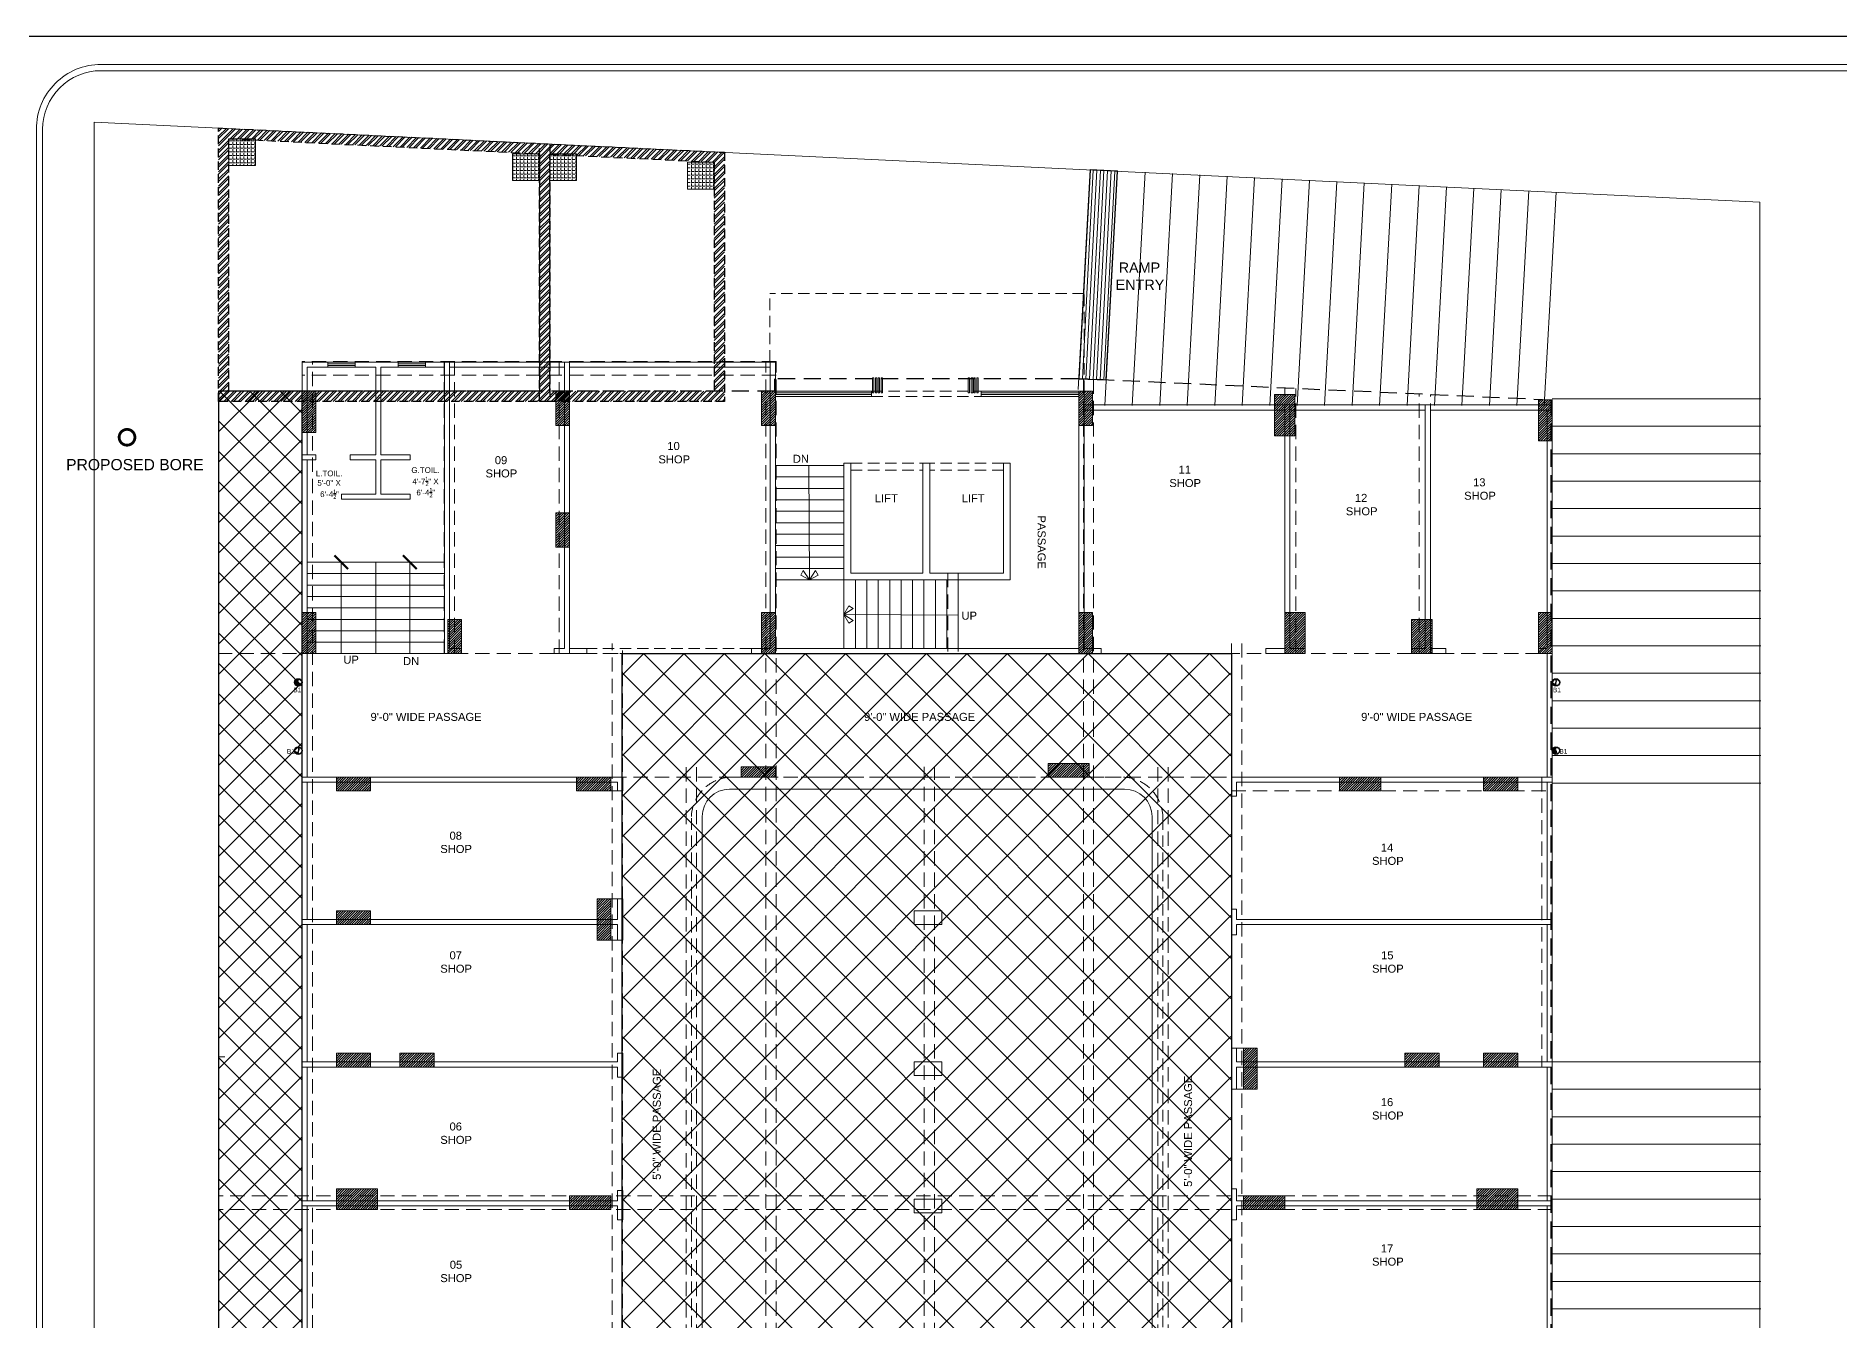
# Model space of a CAD drawing. Header units: inches. Extents: x 1807 to 67852, y 1160 to 20242.
# Drawn here: x 4913 to 6491, y 8929 to 10052 of the extents above; entities that cross this region are included whole.
import ezdxf

# ---------------------------------------------------------------- set-up
doc = ezdxf.new("R2010")
doc.units = ezdxf.units.IN
doc.header["$MEASUREMENT"] = 0
doc.linetypes.add('DASHED', pattern=[0.75, 0.5, -0.25])
doc.linetypes.add('DASHED2', pattern=[0.375, 0.25, -0.125])
doc.layers.get('0').update_dxf_attribs({"lineweight": 20})
for name, color, linetype, lineweight in [('02WINDOW & DOTTED', 8, 'Continuous', 20), ('4 upvc pip', 5, 'Continuous', 30), ('4 upvc pip hatch', 6, 'Continuous', 5), ('4. UPCV', 6, 'Continuous', 30), ('A-HATCH', 252, 'Continuous', 13), ('Beam', 8, 'DASHED2', 15), ('column_01', 7, 'Continuous', 18), ('DOTTED LINE', 1, 'DASHED2', 30), ('Dummy wall', 8, 'Continuous', 18), ('HATCH', 8, 'Continuous', 0), ('HOT LINE', 1, 'Continuous', 30), ('M.H.', 1, 'Continuous', 30), ('Nstair', 8, 'Continuous', 20), ('PLUMB', 7, 'Continuous', 15), ('PROJ.', 8, 'DASHED', 20), ('SHOP TEXT', 7, 'Continuous', 15), ('SUNK', 216, 'Continuous', 30), ('SUNK HTACH', 165, 'Continuous', 15), ('wall', 7, 'Continuous', 20)]:
    doc.layers.add(name, color=color, linetype=linetype, lineweight=lineweight)
doc.styles.add('Krupalu 1', font='arial.ttf')
doc.styles.add('SCALE_48', font='sylfaen.ttf', dxfattribs={"height": 5})
doc.dimstyles.new('SCALE_48', dxfattribs={"dimtxt": 5, "dimasz": 1, "dimexe": 1.5, "dimexo": 1.5, "dimgap": 0.09, "dimtad": 0, "dimzin": 0, "dimdsep": 46, "dimlunit": 4, "dimtxsty": 'SCALE_48', "dimblk": 'ARCHTICK', "dimcen": 0, "dimdle": 1.5, "dimclrd": 256, "dimclre": 256, "dimclrt": 7, "dimadec": 0, "dimazin": 0, "dimtfac": 1, "dimtofl": 0, "dimtmove": 1, "dimatfit": 0, "dimldrblk": 'ARCHTICK', "dimfxl": 1, "dimtolj": 1, "dimtzin": 0, "dimlwd": -1, "dimlwe": -1, "dimarcsym": 0})
pattern_1 = [(45, (0, 3875.8317), (-1.0606601718, 1.0606601718), [])]

# ---------------------------------------------------------------- blocks, each defined once
blk = doc.blocks.new('ETRYRY')
at = {"layer": 'HATCH'}
h = blk.add_hatch(dxfattribs=at)
h.set_pattern_fill('ANSI31', color=256, scale=12, style=0)
h.set_pattern_definition(pattern_1)
h.paths.add_polyline_path([(125028.7, -629836.9), (125028.7, -629872.9), (125016.7, -629872.9), (125016.7, -629836.9)])
h = blk.add_hatch(dxfattribs=at)
h.set_pattern_fill('ANSI31', color=256, scale=12, style=0)
h.set_pattern_definition(pattern_1)
h.paths.add_polyline_path([(125238.7, -629836.9), (125238.7, -629866.9), (125250.7, -629866.9), (125250.7, -629836.9)])
h = blk.add_hatch(dxfattribs=at)
h.set_pattern_fill('ANSI31', color=256, scale=12, style=0)
h.set_pattern_definition(pattern_1)
h.paths.add_polyline_path([(125418.7, -629836.9), (125418.7, -629866.9), (125430.7, -629866.9), (125430.7, -629836.9)])
h = blk.add_hatch(dxfattribs=at)
h.set_pattern_fill('ANSI31', color=256, scale=12, style=0)
h.set_pattern_definition(pattern_1)
h.paths.add_polyline_path([(125708.2, -629836.9), (125708.2, -629866.9), (125696.2, -629866.9), (125696.2, -629836.9)])
h = blk.add_hatch(dxfattribs=at)
h.set_pattern_fill('ANSI31', color=256, scale=12, style=0)
h.set_pattern_definition(pattern_1)
h.paths.add_polyline_path([(125867.2, -629839.9), (125867.2, -629875.9), (125885.2, -629875.9), (125885.2, -629839.9)])
h = blk.add_hatch(dxfattribs=at)
h.set_pattern_fill('ANSI31', color=256, scale=12, style=0)
h.set_pattern_definition(pattern_1)
h.paths.add_polyline_path([(126098.2, -629844.4), (126098.2, -629880.4), (126110.2, -629880.4), (126110.2, -629844.4)])
h = blk.add_hatch(dxfattribs=at)
h.set_pattern_fill('ANSI31', color=256, scale=12, style=0)
h.set_pattern_definition(pattern_1)
h.paths.add_polyline_path([(125238.7, -629973.4), (125238.7, -629943.4), (125250.7, -629943.4), (125250.7, -629973.4)])
h = blk.add_hatch(dxfattribs=at)
h.set_pattern_fill('ANSI31', color=256, scale=12, style=0)
h.set_pattern_definition(pattern_1)
h.paths.add_polyline_path([(125028.7, -630066.4), (125028.7, -630030.4), (125016.7, -630030.4), (125016.7, -630066.4)])
h = blk.add_hatch(dxfattribs=at)
h.set_pattern_fill('ANSI31', color=256, scale=12, style=0)
h.set_pattern_definition(pattern_1)
h.paths.add_polyline_path([(125144.2, -630066.4), (125144.2, -630036.4), (125156.2, -630036.4), (125156.2, -630066.4)])
h = blk.add_hatch(dxfattribs=at)
h.set_pattern_fill('ANSI31', color=256, scale=12, style=0)
h.set_pattern_definition(pattern_1)
h.paths.add_polyline_path([(125418.7, -630066.4), (125418.7, -630030.4), (125430.7, -630030.4), (125430.7, -630066.4)])
h = blk.add_hatch(dxfattribs=at)
h.set_pattern_fill('ANSI31', color=256, scale=12, style=0)
h.set_pattern_definition(pattern_1)
h.paths.add_polyline_path([(125708.2, -630066.4), (125708.2, -630030.4), (125696.2, -630030.4), (125696.2, -630066.4)])
h = blk.add_hatch(dxfattribs=at)
h.set_pattern_fill('ANSI31', color=256, scale=12, style=0)
h.set_pattern_definition(pattern_1)
h.paths.add_polyline_path([(125894.2, -630066.4), (125894.2, -630030.4), (125876.2, -630030.4), (125876.2, -630066.4)])
h = blk.add_hatch(dxfattribs=at)
h.set_pattern_fill('ANSI31', color=256, scale=12, style=0)
h.set_pattern_definition(pattern_1)
h.paths.add_polyline_path([(125987.2, -630066.4), (125987.2, -630036.4), (126005.2, -630036.4), (126005.2, -630066.4)])
h = blk.add_hatch(dxfattribs=at)
h.set_pattern_fill('ANSI31', color=256, scale=12, style=0)
h.set_pattern_definition(pattern_1)
h.paths.add_polyline_path([(126098.2, -630066.4), (126098.2, -630030.4), (126110.2, -630030.4), (126110.2, -630066.4)])
h = blk.add_hatch(dxfattribs=at)
h.set_pattern_fill('ANSI31', color=256, scale=12, style=0)
h.set_pattern_definition(pattern_1)
h.paths.add_polyline_path([(125430.7, -630165.4), (125400.7, -630165.4), (125400.7, -630174.4), (125430.7, -630174.4)])
h = blk.add_hatch(dxfattribs=at)
h.set_pattern_fill('ANSI31', color=256, scale=12, style=0)
h.set_pattern_definition(pattern_1)
h.paths.add_polyline_path([(125705.2, -630162.4), (125669.2, -630162.4), (125669.2, -630174.4), (125705.2, -630174.4)])
h = blk.add_hatch(dxfattribs=at)
h.set_pattern_fill('ANSI31', color=256, scale=12, style=0)
h.set_pattern_definition(pattern_1)
h.paths.add_polyline_path([(125046.7, -630186.4), (125076.7, -630186.4), (125076.7, -630174.4), (125046.7, -630174.4)])
h = blk.add_hatch(dxfattribs=at)
h.set_pattern_fill('ANSI31', color=256, scale=12, style=0)
h.set_pattern_definition(pattern_1)
h.paths.add_polyline_path([(125286.7, -630186.4), (125256.7, -630186.4), (125256.7, -630174.4), (125286.7, -630174.4)])
h = blk.add_hatch(dxfattribs=at)
h.set_pattern_fill('ANSI31', color=256, scale=12, style=0)
h.set_pattern_definition(pattern_1)
h.paths.add_polyline_path([(125924.2, -630186.4), (125960.2, -630186.4), (125960.2, -630174.4), (125924.2, -630174.4)])
h = blk.add_hatch(dxfattribs=at)
h.set_pattern_fill('ANSI31', color=256, scale=12, style=0)
h.set_pattern_definition(pattern_1)
h.paths.add_polyline_path([(126080.2, -630186.4), (126050.2, -630186.4), (126050.2, -630174.4), (126080.2, -630174.4)])
h = blk.add_hatch(dxfattribs=at)
h.set_pattern_fill('ANSI31', color=256, scale=12, style=0)
h.set_pattern_definition(pattern_1)
h.paths.add_polyline_path([(125046.7, -630291.4), (125076.7, -630291.4), (125076.7, -630303.4), (125046.7, -630303.4)])
h = blk.add_hatch(dxfattribs=at)
h.set_pattern_fill('ANSI31', color=256, scale=12, style=0)
h.set_pattern_definition(pattern_1)
h.paths.add_polyline_path([(125274.7, -630280.9), (125274.7, -630316.9), (125286.7, -630316.9), (125286.7, -630280.9)])
h = blk.add_hatch(dxfattribs=at)
h.set_pattern_fill('ANSI31', color=256, scale=12, style=0)
h.set_pattern_definition(pattern_1)
h.paths.add_polyline_path([(125046.7, -630415.9), (125076.7, -630415.9), (125076.7, -630427.9), (125046.7, -630427.9)])
h = blk.add_hatch(dxfattribs=at)
h.set_pattern_fill('ANSI31', color=256, scale=12, style=0)
h.set_pattern_definition(pattern_1)
h.paths.add_polyline_path([(125132.2, -630415.9), (125102.2, -630415.9), (125102.2, -630427.9), (125132.2, -630427.9)])
h = blk.add_hatch(dxfattribs=at)
h.set_pattern_fill('ANSI31', color=256, scale=12, style=0)
h.set_pattern_definition(pattern_1)
h.paths.add_polyline_path([(125852.2, -630411.4), (125852.2, -630447.4), (125840.2, -630447.4), (125840.2, -630411.4)])
h = blk.add_hatch(dxfattribs=at)
h.set_pattern_fill('ANSI31', color=256, scale=12, style=0)
h.set_pattern_definition(pattern_1)
h.paths.add_polyline_path([(125981.2, -630415.9), (126011.2, -630415.9), (126011.2, -630427.9), (125981.2, -630427.9)])
h = blk.add_hatch(dxfattribs=at)
h.set_pattern_fill('ANSI31', color=256, scale=12, style=0)
h.set_pattern_definition(pattern_1)
h.paths.add_polyline_path([(126080.2, -630415.9), (126050.2, -630415.9), (126050.2, -630427.9), (126080.2, -630427.9)])
h = blk.add_hatch(dxfattribs=at)
h.set_pattern_fill('ANSI31', color=256, scale=12, style=0)
h.set_pattern_definition(pattern_1)
h.paths.add_polyline_path([(125046.7, -630534.4), (125082.7, -630534.4), (125082.7, -630552.4), (125046.7, -630552.4)])
h = blk.add_hatch(dxfattribs=at)
h.set_pattern_fill('ANSI31', color=256, scale=12, style=0)
h.set_pattern_definition(pattern_1)
h.paths.add_polyline_path([(125286.7, -630540.4), (125250.7, -630540.4), (125250.7, -630552.4), (125286.7, -630552.4)])
h = blk.add_hatch(dxfattribs=at)
h.set_pattern_fill('ANSI31', color=256, scale=12, style=0)
h.set_pattern_definition(pattern_1)
h.paths.add_polyline_path([(125840.2, -630540.4), (125876.2, -630540.4), (125876.2, -630552.4), (125840.2, -630552.4)])
h = blk.add_hatch(dxfattribs=at)
h.set_pattern_fill('ANSI31', color=256, scale=12, style=0)
h.set_pattern_definition(pattern_1)
h.paths.add_polyline_path([(126080.2, -630534.4), (126044.2, -630534.4), (126044.2, -630552.4), (126080.2, -630552.4)])
at = {"layer": 'column_01'}
for points in [[(125028.7, -629836.9), (125028.7, -629872.9), (125016.7, -629872.9), (125016.7, -629836.9)], [(125238.7, -629836.9), (125238.7, -629866.9), (125250.7, -629866.9), (125250.7, -629836.9)], [(125418.7, -629836.9), (125418.7, -629866.9), (125430.7, -629866.9), (125430.7, -629836.9)], [(125708.2, -629836.9), (125708.2, -629866.9), (125696.2, -629866.9), (125696.2, -629836.9)], [(125867.2, -629839.9), (125867.2, -629875.9), (125885.2, -629875.9), (125885.2, -629839.9)], [(126098.2, -629844.4), (126098.2, -629880.4), (126110.2, -629880.4), (126110.2, -629844.4)], [(125238.7, -629973.4), (125238.7, -629943.4), (125250.7, -629943.4), (125250.7, -629973.4)], [(125028.7, -630066.4), (125028.7, -630030.4), (125016.7, -630030.4), (125016.7, -630066.4)], [(125144.2, -630066.4), (125144.2, -630036.4), (125156.2, -630036.4), (125156.2, -630066.4)], [(125418.7, -630066.4), (125418.7, -630030.4), (125430.7, -630030.4), (125430.7, -630066.4)], [(125708.2, -630066.4), (125708.2, -630030.4), (125696.2, -630030.4), (125696.2, -630066.4)], [(125894.2, -630066.4), (125894.2, -630030.4), (125876.2, -630030.4), (125876.2, -630066.4)], [(125987.2, -630066.4), (125987.2, -630036.4), (126005.2, -630036.4), (126005.2, -630066.4)], [(126098.2, -630066.4), (126098.2, -630030.4), (126110.2, -630030.4), (126110.2, -630066.4)], [(125430.7, -630165.4), (125400.7, -630165.4), (125400.7, -630174.4), (125430.7, -630174.4)], [(125705.2, -630162.4), (125669.2, -630162.4), (125669.2, -630174.4), (125705.2, -630174.4)], [(125046.7, -630186.4), (125076.7, -630186.4), (125076.7, -630174.4), (125046.7, -630174.4)], [(125286.7, -630186.4), (125256.7, -630186.4), (125256.7, -630174.4), (125286.7, -630174.4)], [(125924.2, -630186.4), (125960.2, -630186.4), (125960.2, -630174.4), (125924.2, -630174.4)], [(126080.2, -630186.4), (126050.2, -630186.4), (126050.2, -630174.4), (126080.2, -630174.4)], [(125046.7, -630291.4), (125076.7, -630291.4), (125076.7, -630303.4), (125046.7, -630303.4)], [(125274.7, -630280.9), (125274.7, -630316.9), (125286.7, -630316.9), (125286.7, -630280.9)], [(125046.7, -630415.9), (125076.7, -630415.9), (125076.7, -630427.9), (125046.7, -630427.9)], [(125132.2, -630415.9), (125102.2, -630415.9), (125102.2, -630427.9), (125132.2, -630427.9)], [(125852.2, -630411.4), (125852.2, -630447.4), (125840.2, -630447.4), (125840.2, -630411.4)], [(125981.2, -630415.9), (126011.2, -630415.9), (126011.2, -630427.9), (125981.2, -630427.9)], [(126080.2, -630415.9), (126050.2, -630415.9), (126050.2, -630427.9), (126080.2, -630427.9)], [(125046.7, -630534.4), (125082.7, -630534.4), (125082.7, -630552.4), (125046.7, -630552.4)], [(125286.7, -630540.4), (125250.7, -630540.4), (125250.7, -630552.4), (125286.7, -630552.4)], [(125840.2, -630540.4), (125876.2, -630540.4), (125876.2, -630552.4), (125840.2, -630552.4)], [(126080.2, -630534.4), (126044.2, -630534.4), (126044.2, -630552.4), (126080.2, -630552.4)]]:
    blk.add_lwpolyline(points, close=True, dxfattribs=at)
blk = doc.blocks.new('zw$5559')
at = {"layer": 'Beam', "linetype": 'DASHED2', "ltscale": 50}
for p, q in [((-480, -1374), (-480, 185)), ((-65.2, 185), (-480, 185)), ((-471, -1374), (-471, 185)), ((-355.7, -70.5), (-355.7, 185)), ((-346.7, -70.5), (-346.7, 185)), ((-255.2, -70.5), (-255.2, 185)), ((-246.2, -70.5), (-246.2, 185)), ((-74.2, -1324.5), (-74.2, 185)), ((-65.2, -1324.5), (-65.2, 185)), ((-65.2, 173), (-480, 173)), ((203.4, -1324.5), (203.4, 169.7)), ((212.4, -1324.5), (212.4, 169.3)), ((379.5, -70.5), (379.5, 161.8)), ((389.4, -70.5), (389.4, 161.3)), ((497.1, -70.5), (497.1, 156.5)), ((507, -70.5), (507, 156)), ((85, 0), (85, -70.5)), ((94, 0), (94, -70.5)), ((-208.8, -930), (-208.8, -61.5)), ((-199.8, -1374), (-199.8, -61.5)), ((333, -61.5), (333, -1374)), ((342, -61.5), (342, -930)), ((-553.5, -70.5), (613.5, -70.5)), ((-144, -1176), (-144, -169.5)), ((-135, -1176), (-135, -169.5)), ((64.3, -1324.5), (64.3, -169.5)), ((73.3, -1324.5), (73.3, -169.5)), ((268.5, -1176), (268.5, -169.5)), ((277.5, -1176), (277.5, -169.5)), ((-208.8, -178.5), (342, -178.5)), ((333, -178.5), (613.5, -178.5)), ((604.5, -178.5), (604.5, -432)), ((613.5, -178.5), (613.5, -432)), ((333, -190.5), (613.5, -190.5)), ((-547.5, -423), (-553.5, -423)), ((613.5, -544.5), (-553.5, -544.5)), ((613.5, -556.5), (-553.5, -556.5))]:
    blk.add_line(p, q, dxfattribs=at)

msp = doc.modelspace()

# ---------------------------------------------------------------- hatches: boundary and pattern name
h = msp.add_hatch()
h.set_pattern_fill('ANSI31', color=2, scale=25, angle=42, style=0)
h.set_pattern_definition([(87, (0, 284.351), (-3.1207173, 0.1635499), [])])
h.paths.add_polyline_path([(5835.4, 9935.2), (5825.4, 9752.6), (5849.4, 9751.5), (5859.4, 9934)])
at = {"layer": '4 upvc pip hatch', "ltscale": 10}
h = msp.add_hatch(dxfattribs=at)
h.set_pattern_fill('ANSI31', color=256, scale=3, style=0)
h.set_pattern_definition([(45, (-58541.904, -131239.00237), (-0.2651650429, 0.2651650429), [])])
edge = h.paths.add_edge_path()
edge.add_spline(control_points=[(5142.5, 9484), (5142.9, 9484.5), (5143.9, 9485.9), (5141.7, 9488), (5142.6, 9489.4), (5143, 9489.9)], knot_values=[0, 0, 0, 0, 1.259254, 3.09623, 4.348223, 4.348223, 4.348223, 4.348223], degree=3, periodic=0)
edge.add_arc((5142.7, 9487), 3, 83.262, 180)
edge.add_arc((5142.7, 9487), 3, 180, 265.9366)
h = msp.add_hatch(dxfattribs=at)
h.set_pattern_fill('ANSI31', color=256, scale=3, angle=180, style=0)
h.set_pattern_definition([(135, (69927.39074, -131239.00237), (0.2651650429, 0.2651650429), [])])
edge = h.paths.add_edge_path()
edge.add_spline(control_points=[(6243, 9484), (6242.6, 9484.5), (6241.6, 9485.9), (6243.8, 9488), (6242.8, 9489.4), (6242.4, 9489.9)], knot_values=[0, 0, 0, 0, 1.259254, 3.09623, 4.348223, 4.348223, 4.348223, 4.348223], degree=3, periodic=0)
edge.add_arc((6242.8, 9487), 3, 180, 276.738, ccw=False)
edge.add_arc((6242.8, 9487), 3, 94.0634, 180, ccw=False)
h = msp.add_hatch(dxfattribs=at)
h.set_pattern_fill('ANSI31', color=256, scale=3, style=0)
h.set_pattern_definition([(315, (-58541.90285, 150153.3406), (-0.2651650429, -0.2651650429), [])])
edge = h.paths.add_edge_path()
edge.add_spline(control_points=[(5142.5, 9430.4), (5142.9, 9429.8), (5143.9, 9428.4), (5141.7, 9426.4), (5142.6, 9425), (5143, 9424.4)], knot_values=[0, 0, 0, 0, 1.259254, 3.09623, 4.348223, 4.348223, 4.348223, 4.348223], degree=3, periodic=0)
edge.add_arc((5142.7, 9427.4), 3, 180, 276.738, ccw=False)
edge.add_arc((5142.7, 9427.4), 3, 94.0634, 180, ccw=False)
h = msp.add_hatch(dxfattribs=at)
h.set_pattern_fill('ANSI31', color=256, scale=3, angle=180, style=0)
h.set_pattern_definition([(225, (69927.39074, 150153.3406), (0.2651650429, -0.2651650429), [])])
edge = h.paths.add_edge_path()
edge.add_spline(control_points=[(6243, 9430.4), (6242.6, 9429.8), (6241.6, 9428.4), (6243.8, 9426.4), (6242.8, 9425), (6242.4, 9424.4)], knot_values=[0, 0, 0, 0, 1.259254, 3.09623, 4.348223, 4.348223, 4.348223, 4.348223], degree=3, periodic=0)
edge.add_arc((6242.8, 9427.4), 3, 83.262, 180)
edge.add_arc((6242.8, 9427.4), 3, 180, 265.9366)
at = {"layer": 'Dummy wall', "ltscale": 0.1}
h = msp.add_hatch(dxfattribs=at)
h.set_pattern_fill('ANSI32', color=256, scale=11.73913, style=0)
h.set_pattern_definition([(45, (-1466.155, 15733.533), (-3.112807, 3.112807), []), (45, (-1464.08, 15733.533), (-3.112807, 3.112807), [])])
h.paths.add_polyline_path([(5073, 9971.9), (5362.6, 9957.9), (5353.6, 9958.3), (5353.6, 9949.3), (5082, 9962.5), (5082, 9741.7), (5353.6, 9741.7), (5353.6, 9732.7), (5073, 9732.7)])
h.paths.add_polyline_path([(5362.6, 9957.9), (5515.6, 9950.6), (5515.6, 9732.7), (5362.6, 9732.7), (5362.6, 9741.7), (5506.6, 9741.7), (5506.6, 9942), (5362.6, 9948.9)])
h.paths.add_polyline_path([(5362.6, 9957.9), (5353.6, 9958.3), (5353.6, 9949.3), (5353.6, 9741.7), (5353.6, 9732.7), (5362.6, 9732.7), (5362.6, 9741.7), (5362.6, 9948.9), (5362.6, 9957.9)])
at = {"layer": 'HATCH', "ltscale": 0.1}
h = msp.add_hatch(dxfattribs=at)
h.set_pattern_fill('ANGLE', color=256, scale=11.73913, style=0)
h.set_pattern_definition([(0, (3212.9276, 5137.685), (0, 3.2282609), [2.347826, -0.8804348]), (90, (3212.9276, 5137.685), (-3.2282609, 0), [2.347826, -0.8804348])])
h.paths.add_polyline_path([(5082, 9962.5), (5105.4, 9962.5), (5105.4, 9939), (5082, 9939)])
h = msp.add_hatch(dxfattribs=at)
h.set_pattern_fill('ANGLE', color=256, scale=11.73913, style=0)
h.set_pattern_definition([(0, (3461.108, 5124.5693), (0, 3.2282609), [2.347826, -0.8804348]), (90, (3461.108, 5124.5693), (-3.2282609, 0), [2.347826, -0.8804348])])
h.paths.add_polyline_path([(5330.1, 9949.3), (5353.6, 9949.3), (5353.6, 9925.9), (5330.1, 9925.9)])
h = msp.add_hatch(dxfattribs=at)
h.set_pattern_fill('ANGLE', color=256, scale=11.73913, style=0)
h.set_pattern_definition([(0, (3493.586, 5124.5693), (0, 3.2282609), [2.347826, -0.8804348]), (90, (3493.586, 5124.5693), (-3.2282609, 0), [2.347826, -0.8804348])])
h.paths.add_polyline_path([(5362.6, 9949.3), (5386.1, 9949.3), (5386.1, 9925.9), (5362.6, 9925.9)])
h = msp.add_hatch(dxfattribs=at)
h.set_pattern_fill('ANGLE', color=256, scale=11.73913, style=0)
h.set_pattern_definition([(0, (3614.108, 5117.2146), (0, 3.2282609), [2.347826, -0.8804348]), (90, (3614.108, 5117.2146), (-3.2282609, 0), [2.347826, -0.8804348])])
h.paths.add_polyline_path([(5483.1, 9942), (5506.6, 9942), (5506.6, 9918.5), (5483.1, 9918.5)])
at = {"layer": 'SUNK HTACH', "ltscale": 10}
h = msp.add_hatch(dxfattribs=at)
h.set_pattern_fill('ANSI37', color=1, scale=150, style=0)
h.set_pattern_definition([(45, (0, 284.351), (-13.258252, 13.258252), []), (135, (0, 284.351), (-13.258252, -13.258252), [])])
h.paths.add_polyline_path([(5146, 9741.7), (5073, 9741.7), (5073, 8258.2), (5146, 8258.2)])
h = msp.add_hatch(dxfattribs=at)
h.set_pattern_fill('ANSI37', color=256, scale=200, style=0)
h.set_pattern_definition([(45, (0, 284.35), (-17.67767, 17.67767), []), (135, (0, 284.35), (-17.67767, -17.67767), [])])
h.paths.add_polyline_path([(5958.2, 9512.2), (5425.7, 9512.2), (5426.5, 8418.7), (5496, 8418.7), (5496.1, 8258.2), (5889.1, 8258.2), (5889.1, 8418.7), (5959, 8418.7)])

# ---------------------------------------------------------------- linework, layer by layer
at = {"ltscale": 0.1}
for points in [[(5082, 9962.5), (5105.4, 9962.5), (5105.4, 9939), (5082, 9939)], [(5330.1, 9949.3), (5353.6, 9949.3), (5353.6, 9925.9), (5330.1, 9925.9)], [(5362.6, 9949.3), (5386.1, 9949.3), (5386.1, 9925.9), (5362.6, 9925.9)], [(5483.1, 9942), (5506.6, 9942), (5506.6, 9918.5), (5483.1, 9918.5)]]:
    msp.add_lwpolyline(points, close=True, dxfattribs=at)
at = {"layer": '02WINDOW & DOTTED'}
for p, q in [((5824.8, 9743.2), (5835.4, 9935.6)), ((5848.2, 9729.2), (5859.4, 9934.4)), ((5872.2, 9729.2), (5883.4, 9933.2)), ((5896.3, 9729.2), (5907.3, 9932.1)), ((5920.3, 9729.2), (5931.3, 9930.9)), ((5944.3, 9729.2), (5955.3, 9929.7)), ((5968.3, 9729.2), (5979.2, 9928.6)), ((5992.4, 9729.2), (6003.2, 9927.4)), ((6016.4, 9729.2), (6027.2, 9926.2)), ((6040.4, 9729.2), (6051.2, 9925.1)), ((6064.5, 9729.2), (6075.1, 9923.9)), ((6088.5, 9729.2), (6099.1, 9922.7)), ((6112.5, 9729.2), (6123.1, 9921.6)), ((6136.5, 9729.2), (6147.1, 9920.4)), ((6160.6, 9729.2), (6171, 9919.2)), ((6184.6, 9729.2), (6195, 9918.1)), ((6208.6, 9729.2), (6219, 9916.9)), ((6232.6, 9729.2), (6242.9, 9915.7)), ((6239.5, 9735), (6422.1, 9735)), ((6239.5, 9711), (6422.1, 9711)), ((6239.5, 9687), (6422, 9687)), ((6422, 9687), (6422.1, 9687)), ((6239.5, 9663), (6422, 9663)), ((6422, 9663), (6422.1, 9663)), ((6239.5, 9639), (6422, 9639)), ((6422, 9639), (6422.1, 9639)), ((6239.5, 9615), (6422, 9615)), ((6422, 9615), (6422.1, 9615)), ((6239.5, 9591), (6422, 9591)), ((6422, 9591), (6422.1, 9591)), ((6239.5, 9567), (6422, 9567)), ((6422, 9567), (6422.1, 9567)), ((6239.5, 9543), (6422, 9543)), ((6422, 9543), (6422.1, 9543)), ((6239.5, 9519), (6421.9, 9519)), ((6421.9, 9519), (6422.1, 9519)), ((6239.5, 9495), (6422.1, 9495)), ((6239.5, 9471), (6422.1, 9471)), ((6239.5, 9447), (6422.1, 9447)), ((6239.5, 9423), (6422.1, 9423)), ((6239.5, 9399), (6422.1, 9399)), ((6239.5, 9155.2), (6422.1, 9155.2)), ((6239.5, 9131.2), (6422.1, 9131.2)), ((6239.5, 9107.2), (6422.1, 9107.2)), ((6239.5, 9083.2), (6422.1, 9083.2)), ((6239.5, 9059.2), (6422.1, 9059.2)), ((6239.5, 9035.2), (6422.1, 9035.2)), ((6239.5, 9011.2), (6422.1, 9011.2)), ((6239.5, 8987.2), (6422.1, 8987.2)), ((6239.5, 8963.2), (6422.1, 8963.2)), ((6239.5, 8939.2), (6422.1, 8939.2))]:
    msp.add_line(p, q, dxfattribs=at)
at = {"layer": '02WINDOW & DOTTED', "ltscale": 20}
for p, q in [((5168.5, 9767.2), (5192.5, 9767.2)), ((5230, 9767.2), (5254, 9767.2)), ((5168.5, 9765.7), (5192.5, 9765.7)), ((5168.5, 9764.2), (5192.5, 9764.2)), ((5168.5, 9762.7), (5192.5, 9762.7)), ((5230, 9765.7), (5254, 9765.7)), ((5230, 9764.2), (5254, 9764.2)), ((5230, 9762.7), (5254, 9762.7)), ((5560, 9741.7), (5644, 9741.7)), ((5560, 9740.2), (5644, 9740.2)), ((5560, 9738.7), (5644, 9738.7)), ((5560, 9737.2), (5644, 9737.2)), ((5740, 9741.7), (5825.5, 9741.7)), ((5740, 9740.2), (5825.5, 9740.2)), ((5740, 9738.7), (5825.5, 9738.7)), ((5740, 9737.2), (5825.5, 9737.2))]:
    msp.add_line(p, q, dxfattribs=at)
at = {"layer": '02WINDOW & DOTTED', "linetype": 'DASHED', "ltscale": 20}
for p, q in [((5644, 9741.7), (5740, 9741.7)), ((5644, 9737.2), (5740, 9737.2)), ((5626, 9678.7), (5689, 9678.7)), ((5626, 9672.7), (5689, 9672.7)), ((5759.5, 9678.7), (5695, 9678.7)), ((5759.5, 9672.7), (5695, 9672.7)), ((5539, 9516.7), (5395, 9516.7)), ((5539, 9512.2), (5395, 9512.2)), ((5522.5, 9404.2), (5863, 9404.2)), ((5486.5, 9368.2), (5486.5, 8378.2)), ((5899, 9368.2), (5899, 8378.2))]:
    msp.add_line(p, q, dxfattribs=at)
at = {"layer": '02WINDOW & DOTTED', "ltscale": 20}
for points in [[(5645, 9740.4), (5646.2, 9740.4), (5646.2, 9753.5), (5645, 9753.5)], [(5647.7, 9740.4), (5648.8, 9740.4), (5648.8, 9753.5), (5647.7, 9753.5)], [(5649.9, 9740.4), (5651, 9740.4), (5651, 9753.5), (5649.9, 9753.5)], [(5652.6, 9740.4), (5653.8, 9740.4), (5653.8, 9753.5), (5652.6, 9753.5)], [(5729.9, 9740.4), (5728.7, 9740.4), (5728.7, 9753.5), (5729.9, 9753.5)], [(5732.6, 9740.4), (5731.4, 9740.4), (5731.4, 9753.5), (5732.6, 9753.5)], [(5734.8, 9740.4), (5733.6, 9740.4), (5733.6, 9753.5), (5734.8, 9753.5)], [(5737.5, 9740.4), (5736.3, 9740.4), (5736.3, 9753.5), (5737.5, 9753.5)]]:
    msp.add_lwpolyline(points, close=True, dxfattribs=at)
at = {"layer": '02WINDOW & DOTTED', "linetype": 'DASHED', "ltscale": 20}
for centre, start, end in [((5522.5, 9368.2), 90, 180), ((5863, 9368.2), 0, 90)]:
    msp.add_arc(centre, 36, start, end, dxfattribs=at)
at = {"layer": '4 upvc pip'}
msp.add_lwpolyline([(4888.8, 10052.2), (8084.2, 10052.2), (8084.2, 7792.9), (4888.8, 7792.9)], close=True, dxfattribs=at)
at = {"layer": '4. UPCV', "ltscale": 10}
for centre, radius in [((5142.7, 9487), 3.3), ((5142.7, 9487), 3), ((6242.8, 9487), 3.3), ((6242.8, 9487), 3), ((5142.7, 9427.4), 3.3), ((5142.7, 9427.4), 3), ((6242.8, 9427.4), 3.3), ((6242.8, 9427.4), 3)]:
    msp.add_circle(centre, radius, dxfattribs=at)
for points in [[(5142.5, 9484), (5142.9, 9484.5), (5143.9, 9485.9), (5141.7, 9488), (5142.6, 9489.4), (5143, 9489.9)], [(6243, 9484), (6242.6, 9484.5), (6241.6, 9485.9), (6243.8, 9488), (6242.8, 9489.4), (6242.4, 9489.9)], [(5142.5, 9430.4), (5142.9, 9429.8), (5143.9, 9428.4), (5141.7, 9426.4), (5142.6, 9425), (5143, 9424.4)], [(6243, 9430.4), (6242.6, 9429.8), (6241.6, 9428.4), (6243.8, 9426.4), (6242.8, 9425), (6242.4, 9424.4)]]:
    msp.add_open_spline(points, degree=3, knots=[0, 0, 0, 0, 1.888881, 4.644345, 6.522333, 6.522333, 6.522333, 6.522333], dxfattribs=at)
at = {"layer": 'A-HATCH'}
for points in [[(7997.5, 10027.5), (4970.2, 10027.5, 0.414214), (4913.6, 9970.9), (4913.6, 7879.6, 0.414214), (4975.5, 7817.7), (7993.4, 7817.7, 0.414214), (8059.4, 7883.7), (8059.4, 9965.6, 0.414214)], [(7997.5, 10022), (4970.2, 10022, 0.414214), (4919.1, 9970.9), (4919.1, 7879.6, 0.414214), (4975.5, 7823.2), (7993.4, 7823.2, 0.414214), (8053.9, 7883.7), (8053.9, 9965.6, 0.414214)]]:
    msp.add_lwpolyline(points, format="xyb", close=True, dxfattribs=at)
at = {"layer": 'DOTTED LINE', "ltscale": 30}
for points in [[(5073, 9971.9), (5362.6, 9957.9), (5362.6, 9732.7), (5073, 9732.7)], [(5082, 9962.5), (5353.6, 9949.3), (5353.6, 9741.7), (5082, 9741.7)], [(5353.6, 9958.3), (5515.6, 9950.6), (5515.6, 9732.7), (5353.6, 9732.7)], [(5362.6, 9948.9), (5506.6, 9942), (5506.6, 9741.7), (5362.6, 9741.7)]]:
    msp.add_lwpolyline(points, close=True, dxfattribs=at)
at = {"layer": 'HOT LINE', "color": 1}
msp.add_lwpolyline([(5835.4, 9935.2), (5825.4, 9752.6), (5849.4, 9751.5), (5859.4, 9934)], close=True, dxfattribs=at)
at = {"layer": 'HOT LINE', "linetype": 'DASHED', "ltscale": 30}
msp.add_lwpolyline([(6238.8, 8258.2), (6238.5, 9733.9), (5824.8, 9752.6), (5559.3, 9752.6), (5559.3, 9741.7), (5073, 9741.7), (5073, 8258.2), (6238.8, 8258.2)], dxfattribs=at)
msp.add_lwpolyline([(6238.8, 8258.2), (6238.5, 9733.9), (5824.8, 9752.6), (5559.3, 9752.6), (5559.3, 9741.7), (5073, 9741.7), (5073, 8258.2), (6238.8, 8258.2)], dxfattribs=at)
at = {"layer": 'M.H.', "const_width": 2.44}
msp.add_lwpolyline([(4986, 9701.4, 1), (4999.8, 9701.4, 1)], format="xyb", close=True, dxfattribs=at)
at = {"layer": 'Nstair', "ltscale": 10}
for p, q in [((5620, 9676.7), (5560, 9676.7)), ((5589.2, 9676.7), (5589.8, 9576.7)), ((5620, 9666.7), (5560, 9666.7)), ((5620, 9656.7), (5560, 9656.7)), ((5620, 9646.7), (5560, 9646.7)), ((5620, 9636.7), (5560, 9636.7)), ((5620, 9626.7), (5560, 9626.7)), ((5620, 9616.7), (5560, 9616.7)), ((5620, 9606.7), (5560, 9606.7)), ((5620, 9596.7), (5560, 9596.7)), ((5620, 9586.7), (5560, 9586.7)), ((5620, 9576.7), (5560, 9576.7)), ((5620, 9576.7), (5620, 9516.7)), ((5630, 9576.7), (5630, 9516.7)), ((5640, 9576.7), (5640, 9516.7)), ((5650, 9576.7), (5650, 9516.7)), ((5660, 9576.7), (5660, 9516.7)), ((5670, 9576.7), (5670, 9516.7)), ((5680, 9576.7), (5680, 9516.7)), ((5690, 9576.7), (5690, 9516.7)), ((5700, 9576.7), (5700, 9516.7)), ((5710, 9576.7), (5710, 9516.7)), ((5720, 9576.7), (5720, 9516.7)), ((5720, 9545.9), (5620, 9546.4))]:
    msp.add_line(p, q, dxfattribs=at)
at = {"layer": 'Nstair'}
for p, q in [((5270.5, 9592.2), (5150.5, 9592.2)), ((5270.5, 9582.2), (5150.5, 9582.2)), ((5210.5, 9512.2), (5210.5, 9592.2)), ((5270.5, 9572.2), (5150.5, 9572.2)), ((5270.5, 9562.2), (5150.5, 9562.2)), ((5270.5, 9552.2), (5150.5, 9552.2)), ((5270.5, 9542.2), (5150.5, 9542.2)), ((5270.5, 9532.2), (5150.5, 9532.2)), ((5270.5, 9522.2), (5150.5, 9522.2)), ((5270.5, 9512.2), (5150.5, 9512.2))]:
    msp.add_line(p, q, dxfattribs=at)
at = {"layer": 'Nstair', "linetype": 'ByBlock', "ltscale": 10}
for p, q in [((5520, 9393.7), (5865.5, 9393.7)), ((5496, 9369.7), (5496, 8208.2)), ((5889.5, 8208.2), (5889.5, 9369.7))]:
    msp.add_line(p, q, dxfattribs=at)
at = {"layer": 'Nstair', "ltscale": 10}
for points in [[(5589.8, 9576.7), (5582.2, 9580.9), (5584.4, 9584.8)], [(5597.3, 9580.9), (5595.1, 9584.8), (5589.8, 9576.7)], [(5624.2, 9554), (5628.1, 9551.8), (5620, 9546.5)], [(5624.2, 9538.9), (5628.1, 9541.1), (5620, 9546.5)]]:
    msp.add_lwpolyline(points, close=True, dxfattribs=at)
at = {"layer": 'Nstair', "linetype": 'ByBlock', "ltscale": 10}
for centre, start, end in [((5520, 9369.7), 90, 180), ((5865.5, 9369.7), 0, 90)]:
    msp.add_arc(centre, 24, start, end, dxfattribs=at)
at = {"layer": 'PROJ.', "ltscale": 20}
for p, q in [((5830, 9827.2), (5555.3, 9827.2)), ((5555.3, 9767.7), (5555.3, 9827.2)), ((5830, 9741.2), (5830, 9827.2))]:
    msp.add_line(p, q, dxfattribs=at)
at = {"layer": 'SHOP TEXT', "ltscale": 0.1}
for p, q in [((5254.1, 9662.8), (5256.4, 9662.8)), ((5173.4, 9651.6), (5175.7, 9651.6)), ((5257.6, 9653.1), (5259.9, 9653.1))]:
    msp.add_line(p, q, dxfattribs=at)
at = {"layer": 'SUNK'}
msp.add_lwpolyline([(5146, 9741.7), (5073, 9741.7), (5073, 8258.2), (5146, 8258.2)], close=True, dxfattribs=at)
msp.add_lwpolyline([(5426.1, 8258.2), (5426.1, 9512.2), (5959, 9512.2), (5959, 8258.2), (5898.1, 8258.2), (5898.1, 8258.2), (5903.5, 8258.2), (5903.5, 8258.2), (5482, 8258.2), (5482, 8258.2), (5487.1, 8258.2), (5487.1, 8258.2), (5426.1, 8258.2)], dxfattribs=at)
at = {"layer": 'wall'}
for p, q in [((5146, 9767.2), (5168.5, 9767.2)), ((5146, 9767.2), (5146, 8160.7)), ((5168.5, 9762.7), (5168.5, 9767.2)), ((5192.5, 9767.2), (5230, 9767.2)), ((5192.5, 9762.7), (5192.5, 9767.2)), ((5230, 9762.7), (5230, 9767.2)), ((5254, 9767.2), (5560, 9767.2)), ((5254, 9762.7), (5254, 9767.2)), ((5270.5, 9512.2), (5270.5, 9767.2)), ((5275, 9516.7), (5275, 9767.2)), ((5375.5, 9516.7), (5375.5, 9767.2)), ((5380, 9516.7), (5380, 9767.2)), ((5555.5, 9516.7), (5555.5, 9767.2)), ((5560, 9512.2), (5560, 9767.2)), ((5150.5, 9762.7), (5168.5, 9762.7)), ((5150.5, 9762.7), (5150.5, 9686.2)), ((5192.5, 9762.7), (5210.5, 9762.7)), ((5210.5, 9686.2), (5210.5, 9762.7)), ((5215, 9762.7), (5230, 9762.7)), ((5215, 9686.2), (5215, 9762.7)), ((5254, 9762.7), (5270.5, 9762.7)), ((5275, 9762.7), (5375.5, 9762.7)), ((5380, 9762.7), (5555.5, 9762.7)), ((5644, 9737.2), (5644, 9741.7)), ((5740, 9737.2), (5740, 9741.7)), ((5825.5, 9512.2), (5825.5, 9741.7)), ((5825.5, 9741.7), (5830, 9741.7)), ((5830, 9516.7), (5830, 9741.7)), ((5830, 9729.7), (6239.5, 9729.7)), ((5830, 9725.2), (6005.5, 9725.2)), ((6005.5, 9516.7), (6005.5, 9729.7)), ((6010, 9516.7), (6010, 9729.7)), ((6010, 9725.2), (6128.5, 9725.2)), ((6128.5, 9516.7), (6128.5, 9729.7)), ((6133, 9516.7), (6133, 9729.7)), ((6133, 9725.2), (6239.5, 9725.2)), ((6235, 9729.7), (6235, 9729.7)), ((6235, 9725.2), (6235, 9516.7)), ((6239.5, 9729.7), (6239.5, 8160.7)), ((5146, 9686.2), (5158, 9686.2)), ((5146, 9681.7), (5158, 9681.7)), ((5150.5, 9681.7), (5150.5, 9404.2)), ((5158, 9686.2), (5158, 9681.7)), ((5188, 9686.2), (5210.5, 9686.2)), ((5188, 9686.2), (5188, 9681.7)), ((5188, 9681.7), (5210.5, 9681.7)), ((5210.5, 9651.7), (5210.5, 9681.7)), ((5215, 9686.2), (5240.5, 9686.2)), ((5215, 9681.7), (5240.5, 9681.7)), ((5215, 9651.7), (5215, 9681.7)), ((5240.5, 9681.7), (5240.5, 9686.2)), ((5620, 9576.7), (5620, 9678.7)), ((5620, 9678.7), (5626, 9678.7)), ((5626, 9678.7), (5626, 9582.7)), ((5689, 9582.7), (5689, 9678.7)), ((5689, 9678.7), (5695, 9678.7)), ((5695, 9678.7), (5689, 9678.7)), ((5689, 9678.7), (5689, 9582.7)), ((5695, 9678.7), (5695, 9582.7)), ((5695, 9582.7), (5695, 9678.7)), ((5765.5, 9678.7), (5759.5, 9678.7)), ((5759.5, 9678.7), (5759.5, 9582.7)), ((5765.5, 9576.7), (5765.5, 9678.7)), ((5180.5, 9651.7), (5210.5, 9651.7)), ((5180.5, 9651.7), (5180.5, 9647.2)), ((5180.5, 9647.2), (5240.5, 9647.2)), ((5215, 9651.7), (5240.5, 9651.7)), ((5240.5, 9647.2), (5240.5, 9651.7)), ((5626, 9582.7), (5689, 9582.7)), ((5759.5, 9582.7), (5695, 9582.7)), ((5695, 9576.7), (5620, 9576.7)), ((5689, 9576.7), (5765.5, 9576.7)), ((5275, 9516.7), (5285.5, 9516.7)), ((5285.5, 9516.7), (5285.5, 9512.2)), ((5366.5, 9516.7), (5375.5, 9516.7)), ((5366.5, 9512.2), (5366.5, 9516.7)), ((5380, 9516.7), (5395, 9516.7)), ((5395, 9512.2), (5395, 9516.7)), ((5539, 9516.7), (5555.5, 9516.7)), ((5539, 9512.2), (5539, 9516.7)), ((5560, 9516.7), (5825.5, 9516.7)), ((5830, 9516.7), (5845, 9516.7)), ((5845, 9512.2), (5845, 9516.7)), ((5989, 9516.7), (6005.5, 9516.7)), ((5989, 9512.2), (5989, 9516.7)), ((6010, 9516.7), (6023.5, 9516.7)), ((6023.5, 9516.7), (6023.5, 9512.2)), ((6116.5, 9516.7), (6128.5, 9516.7)), ((6116.5, 9512.2), (6116.5, 9516.7)), ((6133, 9516.7), (6146.5, 9516.7)), ((6146.5, 9512.2), (6146.5, 9516.7)), ((6227.5, 9516.7), (6235, 9516.7)), ((6227.5, 9516.7), (6227.5, 9512.2)), ((5270.5, 9512.2), (5285.5, 9512.2)), ((5366.5, 9512.2), (5395, 9512.2)), ((5539, 9512.2), (5845, 9512.2)), ((5989, 9512.2), (6023.5, 9512.2)), ((6116.5, 9512.2), (6146.5, 9512.2)), ((6227.5, 9512.2), (6239.5, 9512.2)), ((6235, 9512.2), (6235, 9404.2)), ((5146, 9404.2), (5426.5, 9404.2)), ((5426.5, 9404.2), (5426.5, 9392.2)), ((5959, 9404.2), (6239.5, 9404.2)), ((5959, 9404.2), (5959, 9387.7)), ((5146, 9399.7), (5422, 9399.7)), ((5150.5, 9399.7), (5150.5, 9279.7)), ((5422, 9392.2), (5416, 9392.2)), ((5422, 9399.7), (5422, 9392.2)), ((5422, 9392.2), (5426.5, 9392.2)), ((5963.5, 9399.7), (6239.5, 9399.7)), ((5963.5, 9399.7), (5963.5, 9387.7)), ((6235, 9399.7), (6235, 9279.7)), ((5959, 9387.7), (5963.5, 9387.7)), ((5416, 9297.7), (5426.5, 9297.7)), ((5422, 9297.7), (5422, 9279.7)), ((5426.5, 9297.7), (5426.5, 9261.7)), ((5146, 9279.7), (5422, 9279.7)), ((5959, 9288.7), (5963.5, 9288.7)), ((5959, 9288.7), (5959, 9266.2)), ((5963.5, 9288.7), (5963.5, 9279.7)), ((5963.5, 9279.7), (6239.5, 9279.7)), ((5146, 9275.2), (5422, 9275.2)), ((5150.5, 9275.2), (5150.5, 9155.2)), ((5422, 9275.2), (5422, 9261.7)), ((5959, 9266.2), (5963.5, 9266.2)), ((5963.5, 9275.2), (6239.5, 9275.2)), ((5963.5, 9275.2), (5963.5, 9266.2)), ((6235, 9275.2), (6235, 9155.2)), ((5416, 9261.7), (5426.5, 9261.7)), ((5959, 9167.2), (5959, 9131.2)), ((5969.5, 9167.2), (5959, 9167.2)), ((5963.5, 9167.2), (5963.5, 9155.2)), ((5146, 9155.2), (5422, 9155.2)), ((5422, 9162.7), (5422, 9155.2)), ((5422, 9162.7), (5426.5, 9162.7)), ((5426.5, 9162.7), (5426.5, 9141.7)), ((5963.5, 9155.2), (6239.5, 9155.2)), ((5146, 9150.7), (5422, 9150.7)), ((5150.5, 9150.7), (5150.5, 9033.7)), ((5422, 9150.7), (5422, 9141.7)), ((5422, 9141.7), (5426.5, 9141.7)), ((5963.5, 9150.7), (6239.5, 9150.7)), ((5963.5, 9150.7), (5963.5, 9131.2)), ((6235, 9150.7), (6235, 9033.7)), ((5969.5, 9131.2), (5959, 9131.2)), ((5422, 9042.7), (5422, 9033.7)), ((5422, 9042.7), (5426.5, 9042.7)), ((5426.5, 9042.7), (5426.5, 9017.2)), ((5959, 9044.2), (5963.5, 9044.2)), ((5959, 9044.2), (5959, 9017.2)), ((5963.5, 9044.2), (5963.5, 9033.7)), ((5146, 9033.7), (5422, 9033.7)), ((5146, 9029.2), (5422, 9029.2)), ((5150.5, 9029.2), (5150.5, 8907.7)), ((5422, 9029.2), (5422, 9017.2)), ((5963.5, 9033.7), (6239.5, 9033.7)), ((5963.5, 9029.2), (6239.5, 9029.2)), ((5963.5, 9029.2), (5963.5, 9017.2)), ((6235, 9029.2), (6235, 8907.7)), ((5422, 9017.2), (5426.5, 9017.2)), ((5959, 9017.2), (5963.5, 9017.2))]:
    msp.add_line(p, q, dxfattribs=at)
for points in [[(6421, 9907.1), (4964.2, 9977.1), (4964.2, 7876.3), (6421, 7875.6)], [(5681.5, 9287.2), (5705.5, 9287.2), (5705.5, 9275.2), (5681.5, 9275.2)], [(5681.5, 9155.2), (5705.5, 9155.2), (5705.5, 9143.2), (5681.5, 9143.2)], [(5681.5, 9035.2), (5705.5, 9035.2), (5705.5, 9023.2), (5681.5, 9023.2)]]:
    msp.add_lwpolyline(points, close=True, dxfattribs=at)

# ---------------------------------------------------------------- block references
at = {"layer": 'Beam', "color": 1}
msp.add_blockref('zw$5559', (5626, 9582.7), dxfattribs=at)
at = {"layer": 'column_01'}
msp.add_blockref('ETRYRY', (-119870.7, 639578.6), dxfattribs=at)

# ---------------------------------------------------------------- texts
at = {"layer": '4. UPCV', "ltscale": 10, "style": 'Krupalu 1'}
for p in [(5138.4, 9478.4), (6240.2, 9478.4), (5132.8, 9424.8), (6245.9, 9424.8)]:
    msp.add_text('B1', height=4, dxfattribs=at).set_placement(p)
at = {"layer": 'PLUMB', "style": 'Krupalu 1'}
msp.add_text('PROPOSED BORE', height=9.81, dxfattribs=at).set_placement((4939.6, 9672.6))
at = {"layer": 'SHOP TEXT', "ltscale": 0.1, "style": 'Krupalu 1'}
for s, height, p in [('RAMP ', 9, (5860.3, 9845.3)), ('ENTRY', 9, (5857.6, 9830.3)), ('10 ', 7, (5465.5, 9690.3)), ('L.TOIL.', 5, (5158, 9667.3)), ('G.TOIL.', 5, (5241.6, 9670.2)), ('SHOP', 7, (5306.5, 9666.3)), ('09 ', 7, (5314.6, 9677.9)), ('SHOP', 7, (5457.7, 9678.6)), ('DN', 7, (5575.3, 9679.1)), ('11', 7, (5912.7, 9669.6)), ('5\'-0" X ', 5, (5159.4, 9659)), ("4'-7", 5, (5242.5, 9660.3)), ('1', 3.5, (5253.7, 9663.4)), ('2', 3.5, (5254, 9658.8)), ('" X ', 5, (5256.4, 9660.3)), ('1', 3.5, (5257.3, 9653.6)), ('SHOP', 7, (5904.6, 9657.9)), ('13 ', 7, (6170.3, 9658.5)), ("6'-4", 5, (5161.8, 9649.1)), ('1', 3.5, (5173.1, 9652.2)), ('2', 3.5, (5173.3, 9647.5)), ('"', 5, (5175.7, 9649.1)), ("6'-4", 5, (5246, 9650.6)), ('2', 3.5, (5257.5, 9649)), ('"', 5, (5259.9, 9650.6)), ('LIFT', 7, (5647, 9644.6)), ('LIFT', 7, (5723, 9644.6)), ('12', 7, (6066.9, 9644.9)), ('SHOP', 7, (6162.5, 9646.8)), ('SHOP', 7, (6059, 9633.2)), ('UP', 7, (5722.8, 9541.9)), ('UP', 7, (5182.1, 9503.4)), ('DN', 7, (5234.3, 9502.2)), ('9\'-0" WIDE PASSAGE', 7, (5205.9, 9453.4)), ('9\'-0" WIDE PASSAGE', 7, (5637.6, 9453.4)), ('9\'-0" WIDE PASSAGE', 7, (6072.4, 9453.4)), ('08 ', 7, (5275, 9349.5)), ('SHOP', 7, (5266.9, 9337.9)), ('14 ', 7, (6089.6, 9339.1)), ('SHOP', 7, (6081.9, 9327.5)), ('07 ', 7, (5275, 9244.9)), ('15 ', 7, (6089.8, 9244.9)), ('SHOP', 7, (5266.9, 9233.2)), ('SHOP', 7, (6081.9, 9233.2)), ('16 ', 7, (6089.6, 9116.5)), ('SHOP', 7, (6081.9, 9104.8)), ('SHOP', 7, (5266.9, 9083.5)), ('06 ', 7, (5275, 9095.2)), ('17 ', 7, (6089.6, 8988.6)), ('05 ', 7, (5275.2, 8974.3)), ('SHOP', 7, (6081.9, 8977)), ('SHOP', 7, (5266.9, 8962.6))]:
    msp.add_text(s, height=height, dxfattribs=at).set_placement(p)
for s, rotation, p in [(' PASSAGE', 270, (5789.4, 9635.8)), ('5\'-0" WIDE PASSAGE', 90, (5459.8, 9052)), ('5\'-0" WIDE PASSAGE', 90, (5924.5, 9045.9))]:
    msp.add_text(s, height=7, rotation=rotation, dxfattribs=at).set_placement(p)

# ---------------------------------------------------------------- leaders
at = {"layer": 'Nstair'}
for points in [[(5180.3, 9592.2), (5180.3, 9512.2)], [(5240.3, 9592.2), (5240.3, 9512.2)]]:
    msp.add_leader(points, dimstyle='SCALE_48', override={"dimtxt": 6, "dimasz": 12, "dimdec": 1, "dimclrt": 1, "dimtdec": 1, "dimfxl": 1.25, "dimfxlon": 1, "dimarcsym": 1}, dxfattribs=at)

doc.saveas('drawing.dxf')
